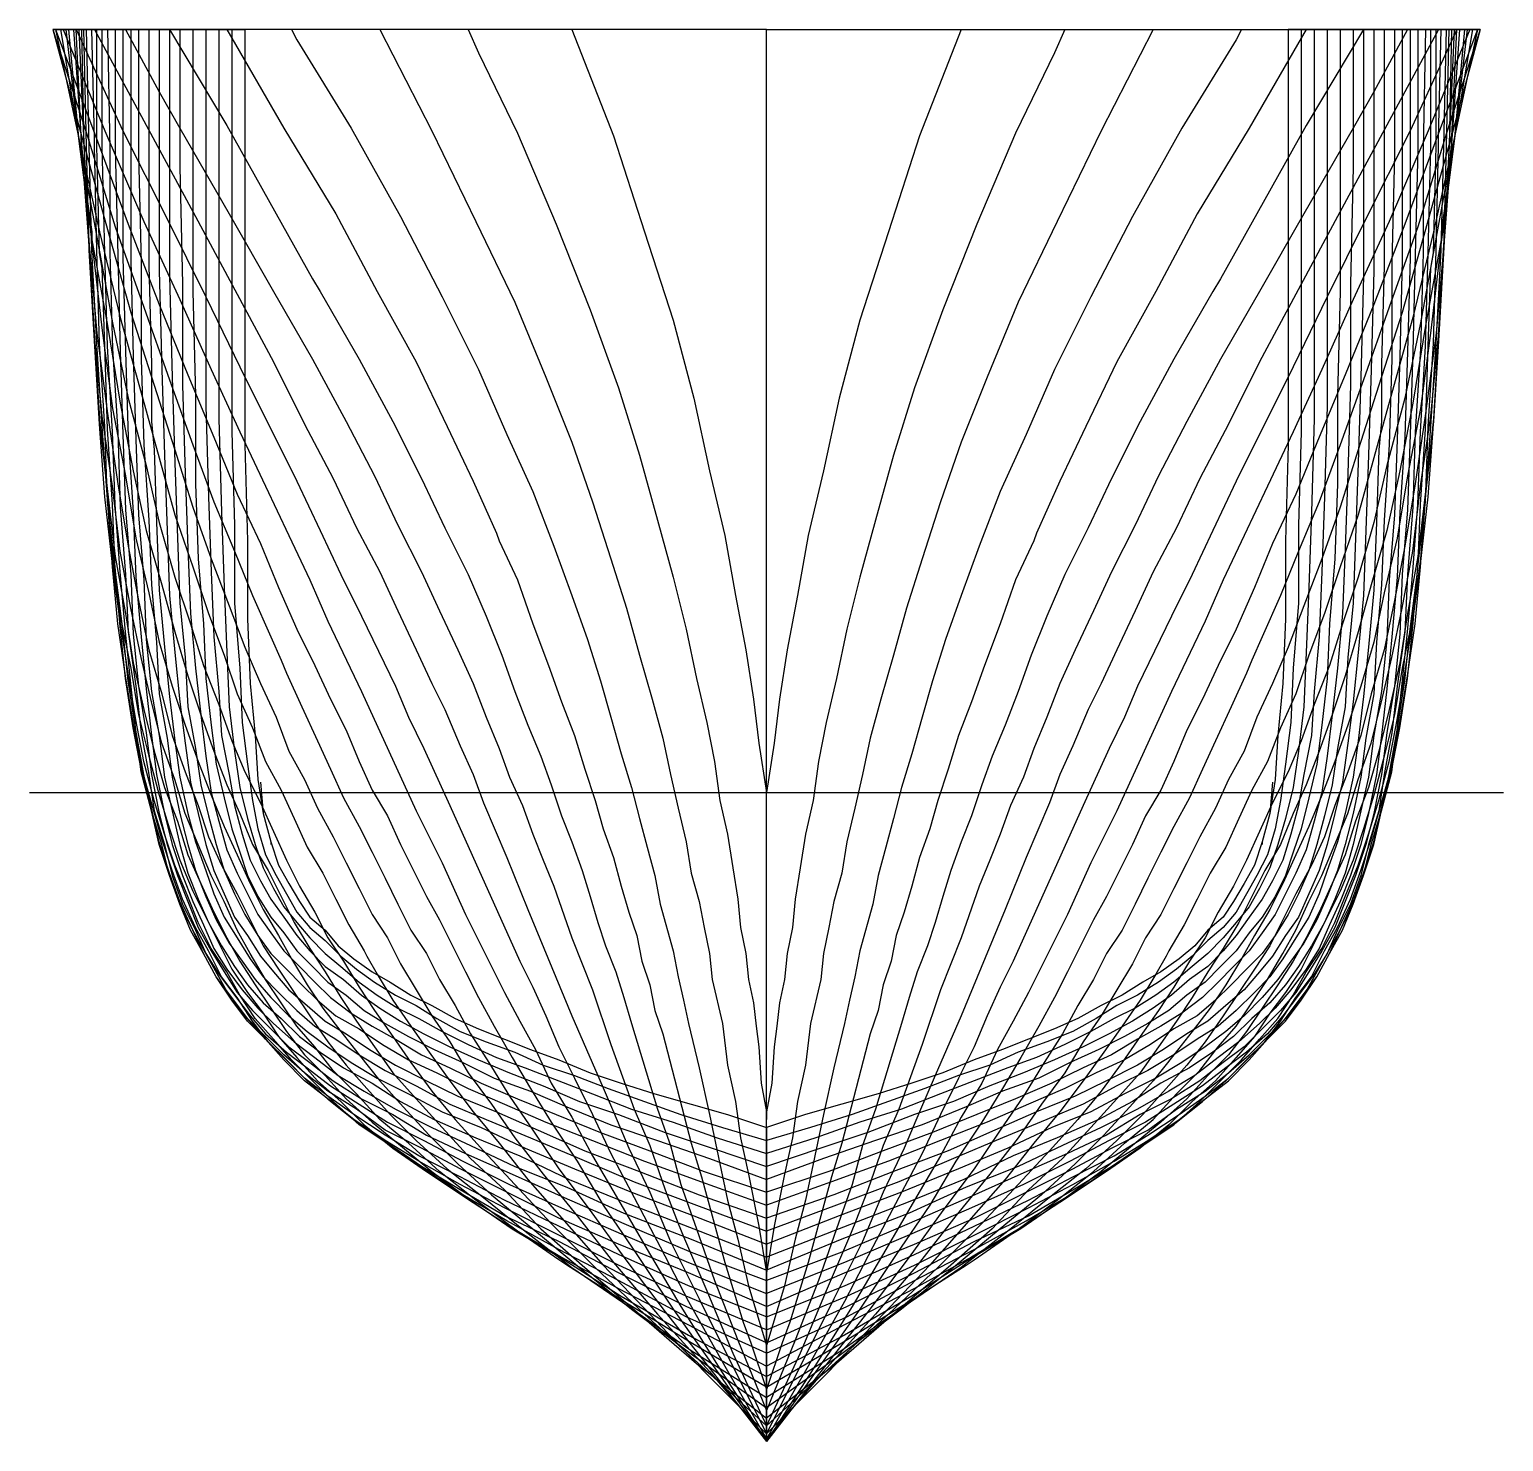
# Model space of a CAD drawing. Header units: metres. Extents: x -2.84 to 2.84, y 0 to 5.44.
import ezdxf

# ---------------------------------------------------------------- set-up
doc = ezdxf.new("R2010")
doc.units = ezdxf.units.M

msp = doc.modelspace()

# ---------------------------------------------------------------- linework, layer by layer
at = {"layer": 'EDGES', "color": 253}
for points in [[(0, 5.44), (-2.75, 5.44), (-2.01, 5.44)], [(-2.01, 5.44), (-2.01, 4.81), (-2.01, 4.28), (-2.01, 3.84), (-2, 3.47), (-2, 3.17), (-1.99, 2.92), (-1.97, 2.72), (-1.96, 2.55), (-1.94, 2.42), (-1.91, 2.31), (-1.88, 2.22), (-1.84, 2.15), (-1.8, 2.08), (-1.76, 2.02), (-1.7, 1.97), (-1.65, 1.91), (-1.59, 1.86), (-1.52, 1.81), (-1.45, 1.77), (-1.37, 1.72), (-1.29, 1.68), (-1.2, 1.63), (-1.11, 1.59), (-1.01, 1.55), (-0.91, 1.51), (-0.8, 1.47), (-0.68, 1.42), (-0.56, 1.38), (-0.43, 1.34), (-0.29, 1.3), (-0.15, 1.26), (0, 1.21)], [(0, 1.08), (0, 5.44)], [(0, 1.08), (0, 5.44)], [(0, 5.44), (2.75, 5.44), (2.01, 5.44)], [(2.01, 5.44), (2.01, 4.81), (2.01, 4.28), (2.01, 3.84), (2, 3.47), (2, 3.17), (1.99, 2.92), (1.97, 2.72), (1.96, 2.55), (1.94, 2.42), (1.91, 2.31), (1.88, 2.22), (1.84, 2.15), (1.8, 2.08), (1.76, 2.02), (1.7, 1.97), (1.65, 1.91), (1.59, 1.86), (1.52, 1.81), (1.45, 1.77), (1.37, 1.72), (1.29, 1.68), (1.2, 1.63), (1.11, 1.59), (1.01, 1.55), (0.91, 1.51), (0.8, 1.47), (0.68, 1.42), (0.56, 1.38), (0.43, 1.34), (0.29, 1.3), (0.15, 1.26), (0, 1.21)], [(0, 1.21), (0, 0), (0, 1.08)], [(0, 1.21), (0, 0), (0, 1.08)]]:
    msp.add_lwpolyline(points, dxfattribs=at)
at = {"layer": 'GRID', "color": 2}
msp.add_lwpolyline([(-2.84, 2.5), (2.84, 2.5)], dxfattribs=at)
at = {"layer": 'ST1', "color": 80}
for points in [[(-0.75, 5.44), (-0.59, 5.03), (-0.47, 4.66), (-0.36, 4.32), (-0.28, 4.02), (-0.22, 3.74), (-0.16, 3.49), (-0.12, 3.26), (-0.08, 3.05), (-0.05, 2.86), (-0.03, 2.69), (0, 2.5)], [(0.75, 5.44), (0.59, 5.03), (0.47, 4.66), (0.36, 4.32), (0.28, 4.02), (0.22, 3.74), (0.16, 3.49), (0.12, 3.26), (0.08, 3.05), (0.05, 2.86), (0.03, 2.69), (0, 2.5)]]:
    msp.add_lwpolyline(points, dxfattribs=at)
at = {"layer": 'ST10', "color": 80}
for points in [[(-2.71, 5.44), (-2.55, 5.05), (-2.4, 4.7), (-2.26, 4.4), (-2.14, 4.13), (-2.03, 3.89), (-1.93, 3.68), (-1.84, 3.49), (-1.76, 3.32), (-1.69, 3.16), (-1.56, 2.89), (-1.35, 2.43), (-1.25, 2.23), (-1.16, 2.03), (-1.11, 1.93), (-1.06, 1.83), (-1.01, 1.73), (-0.95, 1.62), (-0.89, 1.51), (-0.83, 1.38), (-0.75, 1.25), (-0.67, 1.1), (-0.57, 0.93), (-0.46, 0.74), (-0.33, 0.52), (-0.18, 0.28), (0, 0)], [(2.71, 5.44), (2.55, 5.05), (2.4, 4.7), (2.26, 4.4), (2.14, 4.13), (2.03, 3.89), (1.93, 3.68), (1.84, 3.49), (1.76, 3.32), (1.69, 3.16), (1.56, 2.89), (1.35, 2.43), (1.25, 2.23), (1.16, 2.03), (1.11, 1.93), (1.06, 1.83), (1.01, 1.73), (0.95, 1.62), (0.89, 1.51), (0.83, 1.38), (0.75, 1.25), (0.67, 1.1), (0.57, 0.93), (0.46, 0.74), (0.33, 0.52), (0.18, 0.28), (0, 0)]]:
    msp.add_lwpolyline(points, dxfattribs=at)
at = {"layer": 'ST11', "color": 80}
for points in [[(-2.74, 5.44), (-2.59, 5.04), (-2.46, 4.69), (-2.34, 4.38), (-2.23, 4.11), (-2.13, 3.87), (-2.04, 3.65), (-1.95, 3.46), (-1.88, 3.29), (-1.81, 3.13), (-1.74, 2.99), (-1.68, 2.86), (-1.62, 2.74), (-1.57, 2.62), (-1.52, 2.51), (-1.46, 2.41), (-1.41, 2.3), (-1.36, 2.2), (-1.31, 2.1), (-1.26, 2.01), (-1.21, 1.91), (-1.16, 1.81), (-1.11, 1.71), (-1.05, 1.6), (-0.98, 1.48), (-0.91, 1.36), (-0.83, 1.23), (-0.73, 1.08), (-0.63, 0.91), (-0.5, 0.72), (-0.36, 0.51), (-0.19, 0.27), (0, 0)], [(2.74, 5.44), (2.59, 5.04), (2.46, 4.69), (2.34, 4.38), (2.23, 4.11), (2.13, 3.87), (2.04, 3.65), (1.95, 3.46), (1.88, 3.29), (1.81, 3.13), (1.74, 2.99), (1.68, 2.86), (1.62, 2.74), (1.57, 2.62), (1.52, 2.51), (1.46, 2.41), (1.41, 2.3), (1.36, 2.2), (1.31, 2.1), (1.26, 2.01), (1.21, 1.91), (1.16, 1.81), (1.11, 1.71), (1.05, 1.6), (0.98, 1.48), (0.91, 1.36), (0.83, 1.23), (0.73, 1.08), (0.63, 0.91), (0.5, 0.72), (0.36, 0.51), (0.19, 0.27), (0, 0)]]:
    msp.add_lwpolyline(points, dxfattribs=at)
at = {"layer": 'ST12', "color": 80}
for points in [[(-2.75, 5.44), (-2.62, 5.04), (-2.51, 4.68), (-2.4, 4.37), (-2.3, 4.09), (-2.21, 3.84), (-2.13, 3.62), (-2.05, 3.43), (-1.98, 3.26), (-1.91, 3.1), (-1.87, 3.01), (-1.85, 2.96), (-1.79, 2.83), (-1.73, 2.7), (-1.68, 2.59), (-1.63, 2.48), (-1.57, 2.37), (-1.52, 2.27), (-1.47, 2.17), (-1.42, 2.07), (-1.37, 1.97), (-1.31, 1.88), (-1.26, 1.78), (-1.2, 1.68), (-1.14, 1.57), (-1.07, 1.46), (-0.99, 1.33), (-0.9, 1.2), (-0.8, 1.05), (-0.68, 0.89), (-0.55, 0.71), (-0.39, 0.5), (-0.21, 0.27), (0, 0)], [(2.75, 5.44), (2.62, 5.04), (2.51, 4.68), (2.4, 4.37), (2.3, 4.09), (2.21, 3.84), (2.13, 3.62), (2.05, 3.43), (1.98, 3.26), (1.91, 3.1), (1.87, 3.01), (1.85, 2.96), (1.79, 2.83), (1.73, 2.7), (1.68, 2.59), (1.63, 2.48), (1.57, 2.37), (1.52, 2.27), (1.47, 2.17), (1.42, 2.07), (1.37, 1.97), (1.31, 1.88), (1.26, 1.78), (1.2, 1.68), (1.14, 1.57), (1.07, 1.46), (0.99, 1.33), (0.9, 1.2), (0.8, 1.05), (0.68, 0.89), (0.55, 0.71), (0.39, 0.5), (0.21, 0.27), (0, 0)]]:
    msp.add_lwpolyline(points, dxfattribs=at)
at = {"layer": 'ST13', "color": 80}
for points in [[(-2.75, 5.44), (-2.64, 5.03), (-2.54, 4.67), (-2.45, 4.35), (-2.36, 4.07), (-2.28, 3.82), (-2.21, 3.6), (-2.14, 3.4), (-2.07, 3.22), (-2.01, 3.06), (-1.95, 2.92), (-1.89, 2.79), (-1.84, 2.66), (-1.78, 2.55), (-1.73, 2.44), (-1.67, 2.33), (-1.62, 2.23), (-1.57, 2.13), (-1.52, 2.03), (-1.46, 1.94), (-1.41, 1.84), (-1.35, 1.74), (-1.29, 1.64), (-1.22, 1.54), (-1.15, 1.42), (-1.06, 1.3), (-0.97, 1.17), (-0.86, 1.03), (-0.73, 0.87), (-0.59, 0.69), (-0.42, 0.49), (-0.22, 0.27), (0, 0.01)], [(2.75, 5.44), (2.64, 5.03), (2.54, 4.67), (2.45, 4.35), (2.36, 4.07), (2.28, 3.82), (2.21, 3.6), (2.14, 3.4), (2.07, 3.22), (2.01, 3.06), (1.95, 2.92), (1.89, 2.79), (1.84, 2.66), (1.78, 2.55), (1.73, 2.44), (1.67, 2.33), (1.62, 2.23), (1.57, 2.13), (1.52, 2.03), (1.46, 1.94), (1.41, 1.84), (1.35, 1.74), (1.29, 1.64), (1.22, 1.54), (1.15, 1.42), (1.06, 1.3), (0.97, 1.17), (0.86, 1.03), (0.73, 0.87), (0.59, 0.69), (0.42, 0.49), (0.22, 0.27), (0, 0.01)]]:
    msp.add_lwpolyline(points, dxfattribs=at)
at = {"layer": 'ST14', "color": 80}
for points in [[(-2.74, 5.44), (-2.65, 5.02), (-2.57, 4.66), (-2.49, 4.33), (-2.41, 4.04), (-2.34, 3.79), (-2.28, 3.57), (-2.21, 3.37), (-2.15, 3.19), (-2.09, 3.03), (-2.04, 2.88), (-1.98, 2.75), (-1.93, 2.62), (-1.87, 2.51), (-1.82, 2.4), (-1.77, 2.29), (-1.71, 2.19), (-1.66, 2.09), (-1.61, 1.99), (-1.55, 1.89), (-1.54, 1.87), (-1.5, 1.8), (-1.44, 1.7), (-1.37, 1.6), (-1.3, 1.5), (-1.22, 1.39), (-1.13, 1.27), (-1.03, 1.15), (-0.92, 1.01), (-0.78, 0.85), (-0.63, 0.68), (-0.45, 0.49), (-0.24, 0.27), (0, 0.03)], [(2.74, 5.44), (2.65, 5.02), (2.57, 4.66), (2.49, 4.33), (2.41, 4.04), (2.34, 3.79), (2.28, 3.57), (2.21, 3.37), (2.15, 3.19), (2.09, 3.03), (2.04, 2.88), (1.98, 2.75), (1.93, 2.62), (1.87, 2.51), (1.82, 2.4), (1.77, 2.29), (1.71, 2.19), (1.66, 2.09), (1.61, 1.99), (1.55, 1.89), (1.54, 1.87), (1.5, 1.8), (1.44, 1.7), (1.37, 1.6), (1.3, 1.5), (1.22, 1.39), (1.13, 1.27), (1.03, 1.15), (0.92, 1.01), (0.78, 0.85), (0.63, 0.68), (0.45, 0.49), (0.24, 0.27), (0, 0.03)]]:
    msp.add_lwpolyline(points, dxfattribs=at)
at = {"layer": 'ST15', "color": 80}
for points in [[(-2.72, 5.44), (-2.65, 5.02), (-2.58, 4.64), (-2.52, 4.31), (-2.46, 4.02), (-2.39, 3.76), (-2.34, 3.54), (-2.28, 3.33), (-2.22, 3.15), (-2.17, 2.99), (-2.11, 2.84), (-2.06, 2.7), (-2.01, 2.58), (-1.95, 2.46), (-1.9, 2.35), (-1.85, 2.24), (-1.8, 2.14), (-1.74, 2.04), (-1.69, 1.94), (-1.63, 1.85), (-1.57, 1.75), (-1.51, 1.66), (-1.44, 1.56), (-1.37, 1.46), (-1.29, 1.35), (-1.2, 1.24), (-1.09, 1.12), (-0.97, 0.99), (-0.83, 0.84), (-0.66, 0.67), (-0.47, 0.49), (-0.25, 0.29), (0, 0.06)], [(2.72, 5.44), (2.65, 5.02), (2.58, 4.64), (2.52, 4.31), (2.46, 4.02), (2.39, 3.76), (2.34, 3.54), (2.28, 3.33), (2.22, 3.15), (2.17, 2.99), (2.11, 2.84), (2.06, 2.7), (2.01, 2.58), (1.95, 2.46), (1.9, 2.35), (1.85, 2.24), (1.8, 2.14), (1.74, 2.04), (1.69, 1.94), (1.63, 1.85), (1.57, 1.75), (1.51, 1.66), (1.44, 1.56), (1.37, 1.46), (1.29, 1.35), (1.2, 1.24), (1.09, 1.12), (0.97, 0.99), (0.83, 0.84), (0.66, 0.67), (0.47, 0.49), (0.25, 0.29), (0, 0.06)]]:
    msp.add_lwpolyline(points, dxfattribs=at)
at = {"layer": 'ST16', "color": 80}
for points in [[(-2.7, 5.44), (-2.65, 5.01), (-2.6, 4.66), (-2.6, 4.63), (-2.54, 4.3), (-2.49, 4), (-2.44, 3.74), (-2.39, 3.51), (-2.33, 3.3), (-2.28, 3.12), (-2.23, 2.95), (-2.18, 2.8), (-2.13, 2.66), (-2.08, 2.53), (-2.03, 2.42), (-1.98, 2.3), (-1.92, 2.2), (-1.87, 2.1), (-1.82, 2), (-1.76, 1.9), (-1.7, 1.81), (-1.64, 1.71), (-1.58, 1.62), (-1.51, 1.52), (-1.44, 1.42), (-1.35, 1.32), (-1.25, 1.21), (-1.14, 1.09), (-1.01, 0.97), (-0.87, 0.82), (-0.7, 0.67), (-0.5, 0.5), (-0.27, 0.3), (0, 0.09)], [(2.7, 5.44), (2.65, 5.01), (2.6, 4.66), (2.6, 4.63), (2.54, 4.3), (2.49, 4), (2.44, 3.74), (2.39, 3.51), (2.33, 3.3), (2.28, 3.12), (2.23, 2.95), (2.18, 2.8), (2.13, 2.66), (2.08, 2.53), (2.03, 2.42), (1.98, 2.3), (1.92, 2.2), (1.87, 2.1), (1.82, 2), (1.76, 1.9), (1.7, 1.81), (1.64, 1.71), (1.58, 1.62), (1.51, 1.52), (1.44, 1.42), (1.35, 1.32), (1.25, 1.21), (1.14, 1.09), (1.01, 0.97), (0.87, 0.82), (0.7, 0.67), (0.5, 0.5), (0.27, 0.3), (0, 0.09)]]:
    msp.add_lwpolyline(points, dxfattribs=at)
at = {"layer": 'ST17', "color": 80}
for points in [[(-2.69, 5.44), (-2.65, 5.01), (-2.6, 4.62), (-2.56, 4.28), (-2.52, 3.98), (-2.47, 3.72), (-2.43, 3.48), (-2.38, 3.27), (-2.34, 3.08), (-2.29, 2.91), (-2.24, 2.76), (-2.19, 2.62), (-2.14, 2.49), (-2.09, 2.37), (-2.04, 2.26), (-1.99, 2.15), (-1.94, 2.05), (-1.88, 1.95), (-1.83, 1.86), (-1.77, 1.76), (-1.71, 1.67), (-1.64, 1.58), (-1.57, 1.49), (-1.49, 1.39), (-1.4, 1.29), (-1.3, 1.18), (-1.19, 1.07), (-1.06, 0.95), (-0.9, 0.82), (-0.72, 0.67), (-0.52, 0.51), (-0.28, 0.33), (0, 0.13)], [(2.69, 5.44), (2.65, 5.01), (2.6, 4.62), (2.56, 4.28), (2.52, 3.98), (2.47, 3.72), (2.43, 3.48), (2.38, 3.27), (2.34, 3.08), (2.29, 2.91), (2.24, 2.76), (2.19, 2.62), (2.14, 2.49), (2.09, 2.37), (2.04, 2.26), (1.99, 2.15), (1.94, 2.05), (1.88, 1.95), (1.83, 1.86), (1.77, 1.76), (1.71, 1.67), (1.64, 1.58), (1.57, 1.49), (1.49, 1.39), (1.4, 1.29), (1.3, 1.18), (1.19, 1.07), (1.06, 0.95), (0.9, 0.82), (0.72, 0.67), (0.52, 0.51), (0.28, 0.33), (0, 0.13)]]:
    msp.add_lwpolyline(points, dxfattribs=at)
at = {"layer": 'ST18', "color": 80}
for points in [[(-2.67, 5.44), (-2.64, 5), (-2.61, 4.61), (-2.58, 4.27), (-2.54, 3.96), (-2.5, 3.69), (-2.46, 3.45), (-2.42, 3.24), (-2.38, 3.05), (-2.33, 2.88), (-2.29, 2.72), (-2.24, 2.58), (-2.19, 2.45), (-2.15, 2.33), (-2.1, 2.22), (-2.04, 2.11), (-1.99, 2.01), (-1.94, 1.91), (-1.88, 1.82), (-1.82, 1.73), (-1.76, 1.64), (-1.69, 1.54), (-1.62, 1.45), (-1.54, 1.36), (-1.45, 1.26), (-1.35, 1.16), (-1.23, 1.05), (-1.09, 0.94), (-0.93, 0.81), (-0.75, 0.67), (-0.53, 0.52), (-0.29, 0.35), (0, 0.17)], [(2.67, 5.44), (2.64, 5), (2.61, 4.61), (2.58, 4.27), (2.54, 3.96), (2.5, 3.69), (2.46, 3.45), (2.42, 3.24), (2.38, 3.05), (2.33, 2.88), (2.29, 2.72), (2.24, 2.58), (2.19, 2.45), (2.15, 2.33), (2.1, 2.22), (2.04, 2.11), (1.99, 2.01), (1.94, 1.91), (1.88, 1.82), (1.82, 1.73), (1.76, 1.64), (1.69, 1.54), (1.62, 1.45), (1.54, 1.36), (1.45, 1.26), (1.35, 1.16), (1.23, 1.05), (1.09, 0.94), (0.93, 0.81), (0.75, 0.67), (0.53, 0.52), (0.29, 0.35), (0, 0.17)]]:
    msp.add_lwpolyline(points, dxfattribs=at)
at = {"layer": 'ST19', "color": 80}
for points in [[(0, 0.21), (-0.29, 0.38), (-0.55, 0.54), (-0.77, 0.68), (-0.8, 0.7), (-0.96, 0.81), (-1.12, 0.93), (-1.26, 1.04), (-1.38, 1.15), (-1.49, 1.24), (-1.58, 1.34), (-1.67, 1.43), (-1.74, 1.52), (-1.81, 1.6), (-1.87, 1.69), (-1.93, 1.78), (-1.99, 1.88), (-2.04, 1.97), (-2.09, 2.08), (-2.14, 2.18), (-2.19, 2.3), (-2.24, 2.42), (-2.28, 2.55), (-2.33, 2.69), (-2.37, 2.85), (-2.41, 3.02), (-2.45, 3.21), (-2.49, 3.43), (-2.52, 3.68), (-2.56, 3.95), (-2.59, 4.26), (-2.61, 4.61), (-2.64, 5), (-2.66, 5.44)], [(0, 0.21), (0.29, 0.38), (0.55, 0.54), (0.77, 0.68), (0.8, 0.7), (0.96, 0.81), (1.12, 0.93), (1.26, 1.04), (1.38, 1.15), (1.49, 1.24), (1.58, 1.34), (1.67, 1.43), (1.74, 1.52), (1.81, 1.6), (1.87, 1.69), (1.93, 1.78), (1.99, 1.88), (2.04, 1.97), (2.09, 2.08), (2.14, 2.18), (2.19, 2.3), (2.24, 2.42), (2.28, 2.55), (2.33, 2.69), (2.37, 2.85), (2.41, 3.02), (2.45, 3.21), (2.49, 3.43), (2.52, 3.68), (2.56, 3.95), (2.59, 4.26), (2.61, 4.61), (2.64, 5), (2.66, 5.44)]]:
    msp.add_lwpolyline(points, dxfattribs=at)
at = {"layer": 'ST2', "color": 80}
for points in [[(-1.15, 5.44), (-1.11, 5.35), (-0.96, 5.04), (-0.81, 4.69), (-0.68, 4.36), (-0.57, 4.06), (-0.49, 3.8), (-0.42, 3.55), (-0.36, 3.33), (-0.31, 3.13), (-0.27, 2.94), (-0.23, 2.77), (-0.2, 2.62), (-0.18, 2.47), (-0.15, 2.34), (-0.13, 2.21), (-0.11, 2.09), (-0.1, 1.98), (-0.08, 1.88), (-0.07, 1.78), (-0.05, 1.69), (-0.04, 1.6), (-0.03, 1.52), (-0.02, 1.38), (0, 1.27), (0, 1.24)], [(1.15, 5.44), (1.11, 5.35), (0.96, 5.04), (0.81, 4.69), (0.68, 4.36), (0.57, 4.06), (0.49, 3.8), (0.42, 3.55), (0.36, 3.33), (0.31, 3.13), (0.27, 2.94), (0.23, 2.77), (0.2, 2.62), (0.18, 2.47), (0.15, 2.34), (0.13, 2.21), (0.11, 2.09), (0.1, 1.98), (0.08, 1.88), (0.07, 1.78), (0.05, 1.69), (0.04, 1.6), (0.03, 1.52), (0.02, 1.38), (0, 1.27), (0, 1.24)]]:
    msp.add_lwpolyline(points, dxfattribs=at)
at = {"layer": 'ST20', "color": 80}
for points in [[(-2.65, 5.44), (-2.63, 5), (-2.61, 4.6), (-2.59, 4.25), (-2.57, 3.94), (-2.54, 3.66), (-2.51, 3.41), (-2.47, 3.19), (-2.44, 3), (-2.4, 2.82), (-2.36, 2.66), (-2.32, 2.52), (-2.27, 2.39), (-2.23, 2.26), (-2.18, 2.15), (-2.13, 2.04), (-2.08, 1.94), (-2.03, 1.85), (-1.97, 1.76), (-1.91, 1.67), (-1.85, 1.58), (-1.78, 1.49), (-1.7, 1.41), (-1.62, 1.32), (-1.52, 1.23), (-1.41, 1.14), (-1.29, 1.04), (-1.14, 0.93), (-0.98, 0.82), (-0.78, 0.7), (-0.56, 0.56), (-0.3, 0.41), (0, 0.25)], [(2.65, 5.44), (2.63, 5), (2.61, 4.6), (2.59, 4.25), (2.57, 3.94), (2.54, 3.66), (2.51, 3.41), (2.47, 3.19), (2.44, 3), (2.4, 2.82), (2.36, 2.66), (2.32, 2.52), (2.27, 2.39), (2.23, 2.26), (2.18, 2.15), (2.13, 2.04), (2.08, 1.94), (2.03, 1.85), (1.97, 1.76), (1.91, 1.67), (1.85, 1.58), (1.78, 1.49), (1.7, 1.41), (1.62, 1.32), (1.52, 1.23), (1.41, 1.14), (1.29, 1.04), (1.14, 0.93), (0.98, 0.82), (0.78, 0.7), (0.56, 0.56), (0.3, 0.41), (0, 0.25)]]:
    msp.add_lwpolyline(points, dxfattribs=at)
at = {"layer": 'ST21', "color": 80}
for points in [[(-2.64, 5.44), (-2.63, 4.99), (-2.61, 4.6), (-2.59, 4.24), (-2.57, 3.93), (-2.54, 3.65), (-2.52, 3.4), (-2.49, 3.18), (-2.45, 2.98), (-2.42, 2.8), (-2.38, 2.64), (-2.34, 2.49), (-2.3, 2.36), (-2.26, 2.24), (-2.21, 2.12), (-2.16, 2.02), (-2.11, 1.92), (-2.06, 1.82), (-2, 1.73), (-1.94, 1.65), (-1.88, 1.56), (-1.81, 1.48), (-1.73, 1.39), (-1.64, 1.31), (-1.55, 1.22), (-1.44, 1.13), (-1.31, 1.04), (-1.16, 0.94), (-0.99, 0.83), (-0.79, 0.71), (-0.57, 0.59), (-0.3, 0.45), (0, 0.29)], [(2.64, 5.44), (2.63, 4.99), (2.61, 4.6), (2.59, 4.24), (2.57, 3.93), (2.54, 3.65), (2.52, 3.4), (2.49, 3.18), (2.45, 2.98), (2.42, 2.8), (2.38, 2.64), (2.34, 2.49), (2.3, 2.36), (2.26, 2.24), (2.21, 2.12), (2.16, 2.02), (2.11, 1.92), (2.06, 1.82), (2, 1.73), (1.94, 1.65), (1.88, 1.56), (1.81, 1.48), (1.73, 1.39), (1.64, 1.31), (1.55, 1.22), (1.44, 1.13), (1.31, 1.04), (1.16, 0.94), (0.99, 0.83), (0.79, 0.71), (0.57, 0.59), (0.3, 0.45), (0, 0.29)]]:
    msp.add_lwpolyline(points, dxfattribs=at)
at = {"layer": 'ST22', "color": 80}
for points in [[(0, 0.34), (-0.31, 0.48), (-0.57, 0.62), (-0.8, 0.74), (-1, 0.85), (-1.17, 0.95), (-1.32, 1.05), (-1.45, 1.14), (-1.57, 1.22), (-1.67, 1.31), (-1.75, 1.39), (-1.83, 1.47), (-1.9, 1.55), (-1.97, 1.63), (-2.03, 1.72), (-2.08, 1.81), (-2.14, 1.9), (-2.19, 2), (-2.23, 2.1), (-2.28, 2.22), (-2.32, 2.34), (-2.36, 2.47), (-2.4, 2.62), (-2.43, 2.78), (-2.46, 2.96), (-2.49, 3.16), (-2.52, 3.38), (-2.55, 3.64), (-2.57, 3.92), (-2.59, 4.24), (-2.61, 4.59), (-2.62, 4.99), (-2.63, 5.44)], [(0, 0.34), (0.31, 0.48), (0.57, 0.62), (0.8, 0.74), (1, 0.85), (1.17, 0.95), (1.32, 1.05), (1.45, 1.14), (1.57, 1.22), (1.67, 1.31), (1.75, 1.39), (1.83, 1.47), (1.9, 1.55), (1.97, 1.63), (2.03, 1.72), (2.08, 1.81), (2.14, 1.9), (2.19, 2), (2.23, 2.1), (2.28, 2.22), (2.32, 2.34), (2.36, 2.47), (2.4, 2.62), (2.43, 2.78), (2.46, 2.96), (2.49, 3.16), (2.52, 3.38), (2.55, 3.64), (2.57, 3.92), (2.59, 4.24), (2.61, 4.59), (2.62, 4.99), (2.63, 5.44)]]:
    msp.add_lwpolyline(points, dxfattribs=at)
at = {"layer": 'ST23', "color": 80}
for points in [[(0, 0.38), (-0.31, 0.52), (-0.57, 0.65), (-0.8, 0.77), (-1.01, 0.87), (-1.18, 0.97), (-1.33, 1.06), (-1.46, 1.15), (-1.58, 1.23), (-1.68, 1.31), (-1.77, 1.39), (-1.85, 1.47), (-1.92, 1.54), (-1.98, 1.62), (-2.04, 1.71), (-2.1, 1.79), (-2.15, 1.89), (-2.2, 1.98), (-2.25, 2.09), (-2.29, 2.2), (-2.33, 2.32), (-2.37, 2.46), (-2.41, 2.6), (-2.44, 2.77), (-2.47, 2.95), (-2.5, 3.15), (-2.52, 3.37), (-2.54, 3.63), (-2.56, 3.91), (-2.58, 4.23), (-2.6, 4.59), (-2.61, 4.99), (-2.62, 5.44)], [(0, 0.38), (0.31, 0.52), (0.57, 0.65), (0.8, 0.77), (1.01, 0.87), (1.18, 0.97), (1.33, 1.06), (1.46, 1.15), (1.58, 1.23), (1.68, 1.31), (1.77, 1.39), (1.85, 1.47), (1.92, 1.54), (1.98, 1.62), (2.04, 1.71), (2.1, 1.79), (2.15, 1.89), (2.2, 1.98), (2.25, 2.09), (2.29, 2.2), (2.33, 2.32), (2.37, 2.46), (2.41, 2.6), (2.44, 2.77), (2.47, 2.95), (2.5, 3.15), (2.52, 3.37), (2.54, 3.63), (2.56, 3.91), (2.58, 4.23), (2.6, 4.59), (2.61, 4.99), (2.62, 5.44)]]:
    msp.add_lwpolyline(points, dxfattribs=at)
at = {"layer": 'ST24', "color": 80}
for points in [[(0, 0.43), (-0.31, 0.56), (-0.57, 0.68), (-0.81, 0.8), (-1.01, 0.9), (-1.18, 0.99), (-1.34, 1.08), (-1.47, 1.16), (-1.59, 1.24), (-1.69, 1.32), (-1.78, 1.39), (-1.86, 1.47), (-1.93, 1.55), (-2, 1.62), (-2.06, 1.7), (-2.11, 1.79), (-2.16, 1.88), (-2.21, 1.97), (-2.26, 2.08), (-2.3, 2.19), (-2.34, 2.31), (-2.37, 2.44), (-2.41, 2.59), (-2.44, 2.75), (-2.47, 2.94), (-2.49, 3.14), (-2.51, 3.37), (-2.54, 3.62), (-2.55, 3.91), (-2.57, 4.23), (-2.58, 4.59), (-2.59, 4.99), (-2.59, 5.02), (-2.6, 5.44)], [(0, 0.43), (0.31, 0.56), (0.57, 0.68), (0.81, 0.8), (1.01, 0.9), (1.18, 0.99), (1.34, 1.08), (1.47, 1.16), (1.59, 1.24), (1.69, 1.32), (1.78, 1.39), (1.86, 1.47), (1.93, 1.55), (2, 1.62), (2.06, 1.7), (2.11, 1.79), (2.16, 1.88), (2.21, 1.97), (2.26, 2.08), (2.3, 2.19), (2.34, 2.31), (2.37, 2.44), (2.41, 2.59), (2.44, 2.75), (2.47, 2.94), (2.49, 3.14), (2.51, 3.37), (2.54, 3.62), (2.55, 3.91), (2.57, 4.23), (2.58, 4.59), (2.59, 4.99), (2.59, 5.02), (2.6, 5.44)]]:
    msp.add_lwpolyline(points, dxfattribs=at)
at = {"layer": 'ST25', "color": 80}
for points in [[(0, 0.48), (-0.3, 0.6), (-0.57, 0.72), (-0.8, 0.83), (-1.01, 0.93), (-1.18, 1.02), (-1.34, 1.1), (-1.47, 1.18), (-1.59, 1.26), (-1.69, 1.33), (-1.78, 1.4), (-1.86, 1.48), (-1.93, 1.55), (-2, 1.63), (-2.06, 1.7), (-2.12, 1.79), (-2.17, 1.88), (-2.22, 1.97), (-2.26, 2.07), (-2.3, 2.18), (-2.34, 2.3), (-2.37, 2.43), (-2.41, 2.58), (-2.43, 2.74), (-2.46, 2.93), (-2.48, 3.13), (-2.51, 3.36), (-2.52, 3.61), (-2.54, 3.9), (-2.55, 4.22), (-2.56, 4.52), (-2.57, 4.58), (-2.58, 4.99), (-2.58, 5.44)], [(0, 0.48), (0.3, 0.6), (0.57, 0.72), (0.8, 0.83), (1.01, 0.93), (1.18, 1.02), (1.34, 1.1), (1.47, 1.18), (1.59, 1.26), (1.69, 1.33), (1.78, 1.4), (1.86, 1.48), (1.93, 1.55), (2, 1.63), (2.06, 1.7), (2.12, 1.79), (2.17, 1.88), (2.22, 1.97), (2.26, 2.07), (2.3, 2.18), (2.34, 2.3), (2.37, 2.43), (2.41, 2.58), (2.43, 2.74), (2.46, 2.93), (2.48, 3.13), (2.51, 3.36), (2.52, 3.61), (2.54, 3.9), (2.55, 4.22), (2.56, 4.52), (2.57, 4.58), (2.58, 4.99), (2.58, 5.44)]]:
    msp.add_lwpolyline(points, dxfattribs=at)
at = {"layer": 'ST26', "color": 80}
for points in [[(0, 0.52), (-0.3, 0.65), (-0.57, 0.76), (-0.8, 0.86), (-1, 0.96), (-1.18, 1.05), (-1.33, 1.13), (-1.47, 1.2), (-1.58, 1.28), (-1.69, 1.35), (-1.78, 1.42), (-1.86, 1.49), (-1.93, 1.56), (-2, 1.63), (-2.06, 1.71), (-2.12, 1.79), (-2.17, 1.88), (-2.21, 1.97), (-2.26, 2.07), (-2.3, 2.18), (-2.33, 2.3), (-2.37, 2.43), (-2.4, 2.57), (-2.43, 2.74), (-2.45, 2.92), (-2.47, 3.12), (-2.49, 3.35), (-2.51, 3.61), (-2.52, 3.89), (-2.54, 4.22), (-2.55, 4.58), (-2.56, 4.99), (-2.56, 5.44)], [(0, 0.52), (0.3, 0.65), (0.57, 0.76), (0.8, 0.86), (1, 0.96), (1.18, 1.05), (1.33, 1.13), (1.47, 1.2), (1.58, 1.28), (1.69, 1.35), (1.78, 1.42), (1.86, 1.49), (1.93, 1.56), (2, 1.63), (2.06, 1.71), (2.12, 1.79), (2.17, 1.88), (2.21, 1.97), (2.26, 2.07), (2.3, 2.18), (2.33, 2.3), (2.37, 2.43), (2.4, 2.57), (2.43, 2.74), (2.45, 2.92), (2.47, 3.12), (2.49, 3.35), (2.51, 3.61), (2.52, 3.89), (2.54, 4.22), (2.55, 4.58), (2.56, 4.99), (2.56, 5.44)]]:
    msp.add_lwpolyline(points, dxfattribs=at)
at = {"layer": 'ST27', "color": 80}
for points in [[(-2.54, 5.44), (-2.53, 4.98), (-2.53, 4.58), (-2.52, 4.21), (-2.5, 3.89), (-2.49, 3.6), (-2.47, 3.34), (-2.46, 3.12), (-2.43, 2.91), (-2.41, 2.73), (-2.38, 2.57), (-2.36, 2.43), (-2.32, 2.3), (-2.29, 2.18), (-2.25, 2.07), (-2.2, 1.97), (-2.16, 1.88), (-2.11, 1.8), (-2.05, 1.72), (-1.99, 1.64), (-1.93, 1.57), (-1.85, 1.5), (-1.77, 1.44), (-1.68, 1.37), (-1.57, 1.3), (-1.46, 1.23), (-1.32, 1.16), (-1.17, 1.08), (-0.99, 0.99), (-0.79, 0.9), (-0.56, 0.8), (-0.3, 0.69), (0, 0.57)], [(2.54, 5.44), (2.53, 4.98), (2.53, 4.58), (2.52, 4.21), (2.5, 3.89), (2.49, 3.6), (2.47, 3.34), (2.46, 3.12), (2.43, 2.91), (2.41, 2.73), (2.38, 2.57), (2.36, 2.43), (2.32, 2.3), (2.29, 2.18), (2.25, 2.07), (2.2, 1.97), (2.16, 1.88), (2.11, 1.8), (2.05, 1.72), (1.99, 1.64), (1.93, 1.57), (1.85, 1.5), (1.77, 1.44), (1.68, 1.37), (1.57, 1.3), (1.46, 1.23), (1.32, 1.16), (1.17, 1.08), (0.99, 0.99), (0.79, 0.9), (0.56, 0.8), (0.3, 0.69), (0, 0.57)]]:
    msp.add_lwpolyline(points, dxfattribs=at)
at = {"layer": 'ST28', "color": 80}
for points in [[(-2.51, 5.44), (-2.51, 4.98), (-2.5, 4.57), (-2.49, 4.2), (-2.48, 3.88), (-2.47, 3.59), (-2.45, 3.34), (-2.44, 3.11), (-2.42, 2.91), (-2.39, 2.73), (-2.37, 2.57), (-2.34, 2.42), (-2.31, 2.3), (-2.27, 2.18), (-2.23, 2.08), (-2.19, 1.98), (-2.14, 1.89), (-2.09, 1.81), (-2.04, 1.73), (-1.98, 1.66), (-1.91, 1.59), (-1.84, 1.52), (-1.76, 1.46), (-1.67, 1.39), (-1.56, 1.32), (-1.44, 1.26), (-1.31, 1.18), (-1.16, 1.11), (-0.98, 1.03), (-0.78, 0.94), (-0.55, 0.84), (-0.29, 0.73), (0, 0.62)], [(2.51, 5.44), (2.51, 4.98), (2.5, 4.57), (2.49, 4.2), (2.48, 3.88), (2.47, 3.59), (2.45, 3.34), (2.44, 3.11), (2.42, 2.91), (2.39, 2.73), (2.37, 2.57), (2.34, 2.42), (2.31, 2.3), (2.27, 2.18), (2.23, 2.08), (2.19, 1.98), (2.14, 1.89), (2.09, 1.81), (2.04, 1.73), (1.98, 1.66), (1.91, 1.59), (1.84, 1.52), (1.76, 1.46), (1.67, 1.39), (1.56, 1.32), (1.44, 1.26), (1.31, 1.18), (1.16, 1.11), (0.98, 1.03), (0.78, 0.94), (0.55, 0.84), (0.29, 0.73), (0, 0.62)]]:
    msp.add_lwpolyline(points, dxfattribs=at)
at = {"layer": 'ST29', "color": 80}
for points in [[(-2.48, 5.44), (-2.48, 4.98), (-2.48, 4.56), (-2.47, 4.2), (-2.46, 3.87), (-2.44, 3.58), (-2.43, 3.33), (-2.41, 3.1), (-2.39, 2.9), (-2.37, 2.72), (-2.35, 2.57), (-2.32, 2.42), (-2.29, 2.3), (-2.25, 2.18), (-2.21, 2.08), (-2.17, 1.99), (-2.13, 1.9), (-2.08, 1.82), (-2.02, 1.74), (-1.96, 1.67), (-1.9, 1.61), (-1.82, 1.54), (-1.74, 1.48), (-1.65, 1.41), (-1.55, 1.35), (-1.43, 1.28), (-1.29, 1.21), (-1.14, 1.14), (-0.97, 1.06), (-0.77, 0.98), (-0.55, 0.88), (-0.29, 0.78), (0, 0.66)], [(2.48, 5.44), (2.48, 4.98), (2.48, 4.56), (2.47, 4.2), (2.46, 3.87), (2.44, 3.58), (2.43, 3.33), (2.41, 3.1), (2.39, 2.9), (2.37, 2.72), (2.35, 2.57), (2.32, 2.42), (2.29, 2.3), (2.25, 2.18), (2.21, 2.08), (2.17, 1.99), (2.13, 1.9), (2.08, 1.82), (2.02, 1.74), (1.96, 1.67), (1.9, 1.61), (1.82, 1.54), (1.74, 1.48), (1.65, 1.41), (1.55, 1.35), (1.43, 1.28), (1.29, 1.21), (1.14, 1.14), (0.97, 1.06), (0.77, 0.98), (0.55, 0.88), (0.29, 0.78), (0, 0.66)]]:
    msp.add_lwpolyline(points, dxfattribs=at)
at = {"layer": 'ST3', "color": 80}
for points in [[(-1.49, 5.44), (-1.29, 5.05), (-1.12, 4.7), (-0.97, 4.39), (-0.85, 4.1), (-0.75, 3.85), (-0.67, 3.62), (-0.6, 3.4), (-0.54, 3.21), (-0.49, 3.03), (-0.44, 2.86), (-0.4, 2.71), (-0.37, 2.57), (-0.34, 2.44), (-0.31, 2.31), (-0.29, 2.19), (-0.26, 2.08), (-0.24, 1.98), (-0.22, 1.88), (-0.21, 1.78), (-0.17, 1.61), (-0.15, 1.45), (-0.12, 1.31), (-0.1, 1.17), (-0.07, 1.03), (-0.03, 0.83), (0, 0.65)], [(1.49, 5.44), (1.29, 5.05), (1.12, 4.7), (0.97, 4.39), (0.85, 4.1), (0.75, 3.85), (0.67, 3.62), (0.6, 3.4), (0.54, 3.21), (0.49, 3.03), (0.44, 2.86), (0.4, 2.71), (0.37, 2.57), (0.34, 2.44), (0.31, 2.31), (0.29, 2.19), (0.26, 2.08), (0.24, 1.98), (0.22, 1.88), (0.21, 1.78), (0.17, 1.61), (0.15, 1.45), (0.12, 1.31), (0.1, 1.17), (0.07, 1.03), (0.03, 0.83), (0, 0.65)]]:
    msp.add_lwpolyline(points, dxfattribs=at)
at = {"layer": 'ST30', "color": 80}
for points in [[(-2.45, 5.44), (-2.45, 4.97), (-2.45, 4.55), (-2.44, 4.18), (-2.43, 3.86), (-2.42, 3.57), (-2.4, 3.32), (-2.39, 3.09), (-2.37, 2.89), (-2.34, 2.72), (-2.32, 2.56), (-2.29, 2.43), (-2.26, 2.3), (-2.23, 2.19), (-2.19, 2.09), (-2.15, 2), (-2.1, 1.91), (-2.05, 1.83), (-2, 1.76), (-1.94, 1.69), (-1.87, 1.63), (-1.8, 1.56), (-1.72, 1.5), (-1.63, 1.44), (-1.52, 1.38), (-1.41, 1.31), (-1.28, 1.24), (-1.12, 1.17), (-0.95, 1.1), (-0.76, 1.01), (-0.54, 0.92), (-0.28, 0.82), (0, 0.71)], [(2.45, 5.44), (2.45, 4.97), (2.45, 4.55), (2.44, 4.18), (2.43, 3.86), (2.42, 3.57), (2.4, 3.32), (2.39, 3.09), (2.37, 2.89), (2.34, 2.72), (2.32, 2.56), (2.29, 2.43), (2.26, 2.3), (2.23, 2.19), (2.19, 2.09), (2.15, 2), (2.1, 1.91), (2.05, 1.83), (2, 1.76), (1.94, 1.69), (1.87, 1.63), (1.8, 1.56), (1.72, 1.5), (1.63, 1.44), (1.52, 1.38), (1.41, 1.31), (1.28, 1.24), (1.12, 1.17), (0.95, 1.1), (0.76, 1.01), (0.54, 0.92), (0.28, 0.82), (0, 0.71)]]:
    msp.add_lwpolyline(points, dxfattribs=at)
at = {"layer": 'ST31', "color": 80}
for points in [[(-2.42, 5.44), (-2.42, 4.96), (-2.41, 4.54), (-2.41, 4.17), (-2.4, 3.84), (-2.38, 3.55), (-2.37, 3.3), (-2.35, 3.08), (-2.34, 2.88), (-2.31, 2.71), (-2.29, 2.56), (-2.26, 2.42), (-2.23, 2.3), (-2.2, 2.2), (-2.16, 2.1), (-2.12, 2.01), (-2.07, 1.92), (-2.02, 1.85), (-1.97, 1.78), (-1.91, 1.71), (-1.84, 1.64), (-1.77, 1.58), (-1.69, 1.52), (-1.6, 1.46), (-1.5, 1.4), (-1.38, 1.34), (-1.25, 1.27), (-1.1, 1.21), (-0.93, 1.13), (-0.74, 1.05), (-0.52, 0.96), (-0.28, 0.87), (0, 0.76)], [(2.42, 5.44), (2.42, 4.96), (2.41, 4.54), (2.41, 4.17), (2.4, 3.84), (2.38, 3.55), (2.37, 3.3), (2.35, 3.08), (2.34, 2.88), (2.31, 2.71), (2.29, 2.56), (2.26, 2.42), (2.23, 2.3), (2.2, 2.2), (2.16, 2.1), (2.12, 2.01), (2.07, 1.92), (2.02, 1.85), (1.97, 1.78), (1.91, 1.71), (1.84, 1.64), (1.77, 1.58), (1.69, 1.52), (1.6, 1.46), (1.5, 1.4), (1.38, 1.34), (1.25, 1.27), (1.1, 1.21), (0.93, 1.13), (0.74, 1.05), (0.52, 0.96), (0.28, 0.87), (0, 0.76)]]:
    msp.add_lwpolyline(points, dxfattribs=at)
at = {"layer": 'ST32', "color": 80}
for points in [[(-2.38, 5.44), (-2.38, 4.95), (-2.38, 4.53), (-2.37, 4.15), (-2.37, 3.93), (-2.36, 3.82), (-2.35, 3.54), (-2.34, 3.28), (-2.32, 3.06), (-2.3, 2.87), (-2.28, 2.7), (-2.26, 2.56), (-2.23, 2.42), (-2.2, 2.31), (-2.16, 2.2), (-2.13, 2.11), (-2.09, 2.02), (-2.04, 1.94), (-1.99, 1.86), (-1.94, 1.79), (-1.88, 1.73), (-1.81, 1.66), (-1.74, 1.6), (-1.66, 1.55), (-1.57, 1.49), (-1.47, 1.43), (-1.35, 1.37), (-1.22, 1.3), (-1.08, 1.24), (-0.91, 1.17), (-0.72, 1.09), (-0.51, 1), (-0.27, 0.91), (0, 0.81)], [(2.38, 5.44), (2.38, 4.95), (2.38, 4.53), (2.37, 4.15), (2.37, 3.93), (2.36, 3.82), (2.35, 3.54), (2.34, 3.28), (2.32, 3.06), (2.3, 2.87), (2.28, 2.7), (2.26, 2.56), (2.23, 2.42), (2.2, 2.31), (2.16, 2.2), (2.13, 2.11), (2.09, 2.02), (2.04, 1.94), (1.99, 1.86), (1.94, 1.79), (1.88, 1.73), (1.81, 1.66), (1.74, 1.6), (1.66, 1.55), (1.57, 1.49), (1.47, 1.43), (1.35, 1.37), (1.22, 1.3), (1.08, 1.24), (0.91, 1.17), (0.72, 1.09), (0.51, 1), (0.27, 0.91), (0, 0.81)]]:
    msp.add_lwpolyline(points, dxfattribs=at)
at = {"layer": 'ST33', "color": 80}
for points in [[(-2.34, 5.44), (-2.34, 4.94), (-2.34, 4.51), (-2.33, 4.13), (-2.32, 3.8), (-2.31, 3.51), (-2.3, 3.26), (-2.28, 3.04), (-2.26, 2.85), (-2.24, 2.69), (-2.22, 2.54), (-2.19, 2.42), (-2.16, 2.3), (-2.13, 2.2), (-2.09, 2.11), (-2.05, 2.02), (-2, 1.95), (-1.95, 1.87), (-1.9, 1.81), (-1.84, 1.74), (-1.77, 1.68), (-1.7, 1.62), (-1.62, 1.57), (-1.53, 1.51), (-1.43, 1.45), (-1.31, 1.39), (-1.19, 1.33), (-1.04, 1.27), (-0.88, 1.2), (-0.7, 1.12), (-0.49, 1.04), (-0.26, 0.95), (0, 0.86)], [(2.34, 5.44), (2.34, 4.94), (2.34, 4.51), (2.33, 4.13), (2.32, 3.8), (2.31, 3.51), (2.3, 3.26), (2.28, 3.04), (2.26, 2.85), (2.24, 2.69), (2.22, 2.54), (2.19, 2.42), (2.16, 2.3), (2.13, 2.2), (2.09, 2.11), (2.05, 2.02), (2, 1.95), (1.95, 1.87), (1.9, 1.81), (1.84, 1.74), (1.77, 1.68), (1.7, 1.62), (1.62, 1.57), (1.53, 1.51), (1.43, 1.45), (1.31, 1.39), (1.19, 1.33), (1.04, 1.27), (0.88, 1.2), (0.7, 1.12), (0.49, 1.04), (0.26, 0.95), (0, 0.86)]]:
    msp.add_lwpolyline(points, dxfattribs=at)
at = {"layer": 'ST34', "color": 80}
for points in [[(-2.3, 5.44), (-2.3, 4.93), (-2.3, 4.49), (-2.29, 4.1), (-2.28, 3.77), (-2.27, 3.48), (-2.26, 3.23), (-2.24, 3.02), (-2.23, 2.83), (-2.2, 2.67), (-2.18, 2.53), (-2.15, 2.41), (-2.12, 2.3), (-2.09, 2.2), (-2.05, 2.11), (-2.01, 2.03), (-1.96, 1.95), (-1.91, 1.88), (-1.85, 1.82), (-1.79, 1.76), (-1.73, 1.7), (-1.66, 1.64), (-1.57, 1.59), (-1.48, 1.53), (-1.38, 1.47), (-1.27, 1.42), (-1.15, 1.36), (-1.01, 1.3), (-0.85, 1.23), (-0.67, 1.16), (-0.47, 1.08), (-0.25, 1), (0, 0.91)], [(2.3, 5.44), (2.3, 4.93), (2.3, 4.49), (2.29, 4.1), (2.28, 3.77), (2.27, 3.48), (2.26, 3.23), (2.24, 3.02), (2.23, 2.83), (2.2, 2.67), (2.18, 2.53), (2.15, 2.41), (2.12, 2.3), (2.09, 2.2), (2.05, 2.11), (2.01, 2.03), (1.96, 1.95), (1.91, 1.88), (1.85, 1.82), (1.79, 1.76), (1.73, 1.7), (1.66, 1.64), (1.57, 1.59), (1.48, 1.53), (1.38, 1.47), (1.27, 1.42), (1.15, 1.36), (1.01, 1.3), (0.85, 1.23), (0.67, 1.16), (0.47, 1.08), (0.25, 1), (0, 0.91)]]:
    msp.add_lwpolyline(points, dxfattribs=at)
at = {"layer": 'ST35', "color": 80}
for points in [[(-2.26, 5.44), (-2.26, 4.91), (-2.25, 4.46), (-2.25, 4.07), (-2.24, 3.73), (-2.23, 3.44), (-2.22, 3.19), (-2.2, 2.98), (-2.18, 2.8), (-2.16, 2.64), (-2.14, 2.5), (-2.11, 2.39), (-2.08, 2.28), (-2.04, 2.19), (-2, 2.11), (-1.96, 2.03), (-1.91, 1.96), (-1.86, 1.89), (-1.8, 1.83), (-1.74, 1.77), (-1.68, 1.71), (-1.6, 1.65), (-1.52, 1.6), (-1.43, 1.55), (-1.33, 1.49), (-1.22, 1.44), (-1.1, 1.38), (-0.96, 1.32), (-0.81, 1.26), (-0.64, 1.19), (-0.45, 1.12), (-0.24, 1.04), (0, 0.96)], [(2.26, 5.44), (2.26, 4.91), (2.25, 4.46), (2.25, 4.07), (2.24, 3.73), (2.23, 3.44), (2.22, 3.19), (2.2, 2.98), (2.18, 2.8), (2.16, 2.64), (2.14, 2.5), (2.11, 2.39), (2.08, 2.28), (2.04, 2.19), (2, 2.11), (1.96, 2.03), (1.91, 1.96), (1.86, 1.89), (1.8, 1.83), (1.74, 1.77), (1.68, 1.71), (1.6, 1.65), (1.52, 1.6), (1.43, 1.55), (1.33, 1.49), (1.22, 1.44), (1.1, 1.38), (0.96, 1.32), (0.81, 1.26), (0.64, 1.19), (0.45, 1.12), (0.24, 1.04), (0, 0.96)]]:
    msp.add_lwpolyline(points, dxfattribs=at)
at = {"layer": 'ST36', "color": 80}
for points in [[(-2.21, 5.44), (-2.21, 4.9), (-2.21, 4.43), (-2.2, 4.03), (-2.2, 3.69), (-2.19, 3.4), (-2.17, 3.15), (-2.16, 2.94), (-2.14, 2.76), (-2.12, 2.61), (-2.09, 2.48), (-2.06, 2.36), (-2.03, 2.27), (-2, 2.18), (-1.96, 2.1), (-1.91, 2.02), (-1.86, 1.96), (-1.81, 1.89), (-1.75, 1.83), (-1.69, 1.77), (-1.62, 1.72), (-1.55, 1.66), (-1.47, 1.61), (-1.38, 1.56), (-1.28, 1.51), (-1.17, 1.46), (-1.05, 1.4), (-0.91, 1.35), (-0.77, 1.29), (-0.6, 1.22), (-0.42, 1.16), (-0.22, 1.09), (0, 1.01)], [(2.21, 5.44), (2.21, 4.9), (2.21, 4.43), (2.2, 4.03), (2.2, 3.69), (2.19, 3.4), (2.17, 3.15), (2.16, 2.94), (2.14, 2.76), (2.12, 2.61), (2.09, 2.48), (2.06, 2.36), (2.03, 2.27), (2, 2.18), (1.96, 2.1), (1.91, 2.02), (1.86, 1.96), (1.81, 1.89), (1.75, 1.83), (1.69, 1.77), (1.62, 1.72), (1.55, 1.66), (1.47, 1.61), (1.38, 1.56), (1.28, 1.51), (1.17, 1.46), (1.05, 1.4), (0.91, 1.35), (0.77, 1.29), (0.6, 1.22), (0.42, 1.16), (0.22, 1.09), (0, 1.01)]]:
    msp.add_lwpolyline(points, dxfattribs=at)
at = {"layer": 'ST37', "color": 80}
for points in [[(-2.16, 5.44), (-2.16, 4.88), (-2.16, 4.4), (-2.16, 3.99), (-2.15, 3.64), (-2.14, 3.35), (-2.13, 3.1), (-2.11, 2.89), (-2.1, 2.72), (-2.07, 2.57), (-2.05, 2.45), (-2.02, 2.34), (-1.99, 2.24), (-1.95, 2.16), (-1.91, 2.09), (-1.86, 2.02), (-1.81, 1.95), (-1.76, 1.89), (-1.7, 1.83), (-1.63, 1.78), (-1.56, 1.72), (-1.49, 1.67), (-1.41, 1.62), (-1.32, 1.57), (-1.22, 1.52), (-1.11, 1.47), (-0.99, 1.42), (-0.86, 1.37), (-0.72, 1.31), (-0.57, 1.26), (-0.39, 1.19), (-0.21, 1.13), (0, 1.06)], [(2.16, 5.44), (2.16, 4.88), (2.16, 4.4), (2.16, 3.99), (2.15, 3.64), (2.14, 3.35), (2.13, 3.1), (2.11, 2.89), (2.1, 2.72), (2.07, 2.57), (2.05, 2.45), (2.02, 2.34), (1.99, 2.24), (1.95, 2.16), (1.91, 2.09), (1.86, 2.02), (1.81, 1.95), (1.76, 1.89), (1.7, 1.83), (1.63, 1.78), (1.56, 1.72), (1.49, 1.67), (1.41, 1.62), (1.32, 1.57), (1.22, 1.52), (1.11, 1.47), (0.99, 1.42), (0.86, 1.37), (0.72, 1.31), (0.57, 1.26), (0.39, 1.19), (0.21, 1.13), (0, 1.06)]]:
    msp.add_lwpolyline(points, dxfattribs=at)
at = {"layer": 'ST38', "color": 80}
for points in [[(-2.11, 5.44), (-2.11, 4.86), (-2.11, 4.36), (-2.11, 3.94), (-2.1, 3.58), (-2.09, 3.29), (-2.08, 3.04), (-2.07, 2.83), (-2.05, 2.66), (-2.03, 2.52), (-2, 2.4), (-1.97, 2.3), (-1.94, 2.21), (-1.9, 2.13), (-1.86, 2.06), (-1.81, 2), (-1.76, 1.94), (-1.7, 1.88), (-1.64, 1.83), (-1.57, 1.77), (-1.5, 1.72), (-1.42, 1.67), (-1.34, 1.63), (-1.25, 1.58), (-1.15, 1.53), (-1.04, 1.48), (-0.93, 1.44), (-0.8, 1.39), (-0.67, 1.34), (-0.52, 1.28), (-0.36, 1.23), (-0.19, 1.17), (0, 1.11)], [(2.11, 5.44), (2.11, 4.86), (2.11, 4.36), (2.11, 3.94), (2.1, 3.58), (2.09, 3.29), (2.08, 3.04), (2.07, 2.83), (2.05, 2.66), (2.03, 2.52), (2, 2.4), (1.97, 2.3), (1.94, 2.21), (1.9, 2.13), (1.86, 2.06), (1.81, 2), (1.76, 1.94), (1.7, 1.88), (1.64, 1.83), (1.57, 1.77), (1.5, 1.72), (1.42, 1.67), (1.34, 1.63), (1.25, 1.58), (1.15, 1.53), (1.04, 1.48), (0.93, 1.44), (0.8, 1.39), (0.67, 1.34), (0.52, 1.28), (0.36, 1.23), (0.19, 1.17), (0, 1.11)]]:
    msp.add_lwpolyline(points, dxfattribs=at)
at = {"layer": 'ST39', "color": 80}
for points in [[(-2.06, 5.44), (-2.06, 4.83), (-2.06, 4.32), (-2.06, 3.89), (-2.05, 3.53), (-2.05, 3.23), (-2.03, 2.98), (-2.02, 2.77), (-2, 2.61), (-1.98, 2.47), (-1.96, 2.36), (-1.93, 2.26), (-1.89, 2.18), (-1.85, 2.11), (-1.81, 2.04), (-1.76, 1.98), (-1.7, 1.93), (-1.64, 1.87), (-1.58, 1.82), (-1.51, 1.77), (-1.43, 1.72), (-1.35, 1.68), (-1.27, 1.63), (-1.18, 1.58), (-1.08, 1.54), (-0.97, 1.5), (-0.86, 1.45), (-0.74, 1.41), (-0.61, 1.36), (-0.47, 1.31), (-0.33, 1.26), (-0.17, 1.21), (0, 1.16)], [(2.06, 5.44), (2.06, 4.83), (2.06, 4.32), (2.06, 3.89), (2.05, 3.53), (2.05, 3.23), (2.03, 2.98), (2.02, 2.77), (2, 2.61), (1.98, 2.47), (1.96, 2.36), (1.93, 2.26), (1.89, 2.18), (1.85, 2.11), (1.81, 2.04), (1.76, 1.98), (1.7, 1.93), (1.64, 1.87), (1.58, 1.82), (1.51, 1.77), (1.43, 1.72), (1.35, 1.68), (1.27, 1.63), (1.18, 1.58), (1.08, 1.54), (0.97, 1.5), (0.86, 1.45), (0.74, 1.41), (0.61, 1.36), (0.47, 1.31), (0.33, 1.26), (0.17, 1.21), (0, 1.16)]]:
    msp.add_lwpolyline(points, dxfattribs=at)
at = {"layer": 'ST4', "color": 80}
for points in [[(-1.83, 5.44), (-1.81, 5.4), (-1.6, 5.06), (-1.41, 4.72), (-1.25, 4.41), (-1.11, 4.13), (-1, 3.88), (-0.9, 3.66), (-0.82, 3.45), (-0.75, 3.26), (-0.69, 3.09), (-0.64, 2.93), (-0.6, 2.79), (-0.56, 2.65), (-0.52, 2.52), (-0.49, 2.4), (-0.46, 2.29), (-0.43, 2.18), (-0.41, 2.07), (-0.36, 1.89), (-0.34, 1.79), (-0.32, 1.7), (-0.3, 1.61), (-0.26, 1.44), (-0.22, 1.26), (-0.18, 1.07), (-0.15, 0.93), (-0.11, 0.78), (-0.07, 0.6), (0, 0.37)], [(1.83, 5.44), (1.81, 5.4), (1.6, 5.06), (1.41, 4.72), (1.25, 4.41), (1.11, 4.13), (1, 3.88), (0.9, 3.66), (0.82, 3.45), (0.75, 3.26), (0.69, 3.09), (0.64, 2.93), (0.6, 2.79), (0.56, 2.65), (0.52, 2.52), (0.49, 2.4), (0.46, 2.29), (0.43, 2.18), (0.41, 2.07), (0.36, 1.89), (0.34, 1.79), (0.32, 1.7), (0.3, 1.61), (0.26, 1.44), (0.22, 1.26), (0.18, 1.07), (0.15, 0.93), (0.11, 0.78), (0.07, 0.6), (0, 0.37)]]:
    msp.add_lwpolyline(points, dxfattribs=at)
at = {"layer": 'ST40', "color": 80}
for points in [[(-1.95, 2.54), (-1.94, 2.42), (-1.91, 2.31), (-1.91, 2.3)], [(1.95, 2.54), (1.94, 2.42), (1.91, 2.31), (1.91, 2.3)]]:
    msp.add_lwpolyline(points, dxfattribs=at)
at = {"layer": 'ST5', "color": 80}
for points in [[(-2.08, 5.44), (-1.86, 5.06), (-1.66, 4.73), (-1.5, 4.43), (-1.35, 4.16), (-1.23, 3.91), (-1.13, 3.7), (-1.04, 3.5), (-1.03, 3.47), (-0.96, 3.32), (-0.9, 3.15), (-0.84, 2.99), (-0.79, 2.85), (-0.74, 2.72), (-0.7, 2.59), (-0.66, 2.47), (-0.63, 2.36), (-0.59, 2.25), (-0.56, 2.14), (-0.53, 2.04), (-0.5, 1.95), (-0.48, 1.85), (-0.45, 1.76), (-0.43, 1.66), (-0.4, 1.57), (-0.29, 1.15), (-0.25, 1.02), (-0.21, 0.87), (-0.16, 0.69), (-0.09, 0.46), (-0.06, 0.38), (0, 0.2)], [(2.08, 5.44), (1.86, 5.06), (1.66, 4.73), (1.5, 4.43), (1.35, 4.16), (1.23, 3.91), (1.13, 3.7), (1.04, 3.5), (1.03, 3.47), (0.96, 3.32), (0.9, 3.15), (0.84, 2.99), (0.79, 2.85), (0.74, 2.72), (0.7, 2.59), (0.66, 2.47), (0.63, 2.36), (0.59, 2.25), (0.56, 2.14), (0.53, 2.04), (0.5, 1.95), (0.48, 1.85), (0.45, 1.76), (0.43, 1.66), (0.4, 1.57), (0.29, 1.15), (0.25, 1.02), (0.21, 0.87), (0.16, 0.69), (0.09, 0.46), (0.06, 0.38), (0, 0.2)]]:
    msp.add_lwpolyline(points, dxfattribs=at)
at = {"layer": 'ST6', "color": 80}
for points in [[(-2.3, 5.44), (-2.08, 5.07), (-1.89, 4.73), (-1.75, 4.48), (-1.72, 4.43), (-1.57, 4.17), (-1.44, 3.93), (-1.33, 3.71), (-1.24, 3.52), (-1.15, 3.34), (-1.08, 3.18), (-1.02, 3.03), (-0.97, 2.89), (-0.92, 2.76), (-0.87, 2.64), (-0.83, 2.53), (-0.79, 2.41), (-0.75, 2.31), (-0.71, 2.2), (-0.68, 2.1), (-0.65, 2), (-0.62, 1.91), (-0.58, 1.81), (-0.55, 1.71), (-0.52, 1.61), (-0.42, 1.28), (-0.37, 1.14), (-0.33, 0.99), (-0.27, 0.82), (-0.2, 0.62), (-0.11, 0.39), (0, 0.12)], [(2.3, 5.44), (2.08, 5.07), (1.89, 4.73), (1.75, 4.48), (1.72, 4.43), (1.57, 4.17), (1.44, 3.93), (1.33, 3.71), (1.24, 3.52), (1.15, 3.34), (1.08, 3.18), (1.02, 3.03), (0.97, 2.89), (0.92, 2.76), (0.87, 2.64), (0.83, 2.53), (0.79, 2.41), (0.75, 2.31), (0.71, 2.2), (0.68, 2.1), (0.65, 2), (0.62, 1.91), (0.58, 1.81), (0.55, 1.71), (0.52, 1.61), (0.42, 1.28), (0.37, 1.14), (0.33, 0.99), (0.27, 0.82), (0.2, 0.62), (0.11, 0.39), (0, 0.12)]]:
    msp.add_lwpolyline(points, dxfattribs=at)
at = {"layer": 'ST7', "color": 80}
for points in [[(-2.47, 5.44), (-2.34, 5.2), (-2.26, 5.06), (-2.07, 4.73), (-1.9, 4.43), (-1.75, 4.17), (-1.62, 3.93), (-1.51, 3.72), (-1.42, 3.53), (-1.33, 3.35), (-1.26, 3.2), (-1.19, 3.05), (-1.13, 2.92), (-1.08, 2.79), (-1.03, 2.67), (-0.99, 2.56), (-0.94, 2.45), (-0.9, 2.34), (-0.86, 2.24), (-0.82, 2.14), (-0.75, 1.94), (-0.67, 1.74), (-0.6, 1.53), (-0.51, 1.28), (-0.45, 1.14), (-0.39, 0.97), (-0.34, 0.84), (-0.32, 0.79), (-0.23, 0.58), (-0.13, 0.34), (0, 0.06)], [(2.47, 5.44), (2.34, 5.2), (2.26, 5.06), (2.07, 4.73), (1.9, 4.43), (1.75, 4.17), (1.62, 3.93), (1.51, 3.72), (1.42, 3.53), (1.33, 3.35), (1.26, 3.2), (1.19, 3.05), (1.13, 2.92), (1.08, 2.79), (1.03, 2.67), (0.99, 2.56), (0.94, 2.45), (0.9, 2.34), (0.86, 2.24), (0.82, 2.14), (0.75, 1.94), (0.67, 1.74), (0.6, 1.53), (0.51, 1.28), (0.45, 1.14), (0.39, 0.97), (0.34, 0.84), (0.32, 0.79), (0.23, 0.58), (0.13, 0.34), (0, 0.06)]]:
    msp.add_lwpolyline(points, dxfattribs=at)
at = {"layer": 'ST8', "color": 80}
for points in [[(-2.59, 5.44), (-2.2, 4.72), (-2.04, 4.42), (-1.9, 4.16), (-1.78, 3.92), (-1.67, 3.71), (-1.58, 3.52), (-1.49, 3.35), (-1.42, 3.2), (-1.35, 3.05), (-1.29, 2.92), (-1.24, 2.82), (-1.18, 2.68), (-1.13, 2.57), (-1.09, 2.46), (-1, 2.25), (-0.92, 2.05), (-0.75, 1.64), (-0.65, 1.41), (-0.59, 1.27), (-0.53, 1.13), (-0.45, 0.96), (-0.37, 0.77), (-0.26, 0.55), (-0.14, 0.31), (-0.03, 0.09), (0, 0.03)], [(2.59, 5.44), (2.2, 4.72), (2.04, 4.42), (1.9, 4.16), (1.78, 3.92), (1.67, 3.71), (1.58, 3.52), (1.49, 3.35), (1.42, 3.2), (1.35, 3.05), (1.29, 2.92), (1.24, 2.82), (1.18, 2.68), (1.13, 2.57), (1.09, 2.46), (1, 2.25), (0.92, 2.05), (0.75, 1.64), (0.65, 1.41), (0.59, 1.27), (0.53, 1.13), (0.45, 0.96), (0.37, 0.77), (0.26, 0.55), (0.14, 0.31), (0.03, 0.09), (0, 0.03)]]:
    msp.add_lwpolyline(points, dxfattribs=at)
at = {"layer": 'ST9', "color": 80}
for points in [[(-2.66, 5.44), (-2.48, 5.05), (-2.31, 4.71), (-2.16, 4.41), (-2.03, 4.14), (-1.81, 3.7), (-1.72, 3.51), (-1.64, 3.34), (-1.56, 3.18), (-1.43, 2.91), (-1.38, 2.79), (-1.32, 2.67), (-1.22, 2.45), (-0.95, 1.85), (-0.9, 1.75), (-0.85, 1.64), (-0.8, 1.52), (-0.74, 1.4), (-0.67, 1.26), (-0.6, 1.11), (-0.51, 0.94), (-0.41, 0.75), (-0.3, 0.54), (-0.16, 0.29), (0, 0.01)], [(2.66, 5.44), (2.48, 5.05), (2.31, 4.71), (2.16, 4.41), (2.03, 4.14), (1.81, 3.7), (1.72, 3.51), (1.64, 3.34), (1.56, 3.18), (1.43, 2.91), (1.38, 2.79), (1.32, 2.67), (1.22, 2.45), (0.95, 1.85), (0.9, 1.75), (0.85, 1.64), (0.8, 1.52), (0.74, 1.4), (0.67, 1.26), (0.6, 1.11), (0.51, 0.94), (0.41, 0.75), (0.3, 0.54), (0.16, 0.29), (0, 0.01)]]:
    msp.add_lwpolyline(points, dxfattribs=at)

doc.saveas('drawing.dxf')
